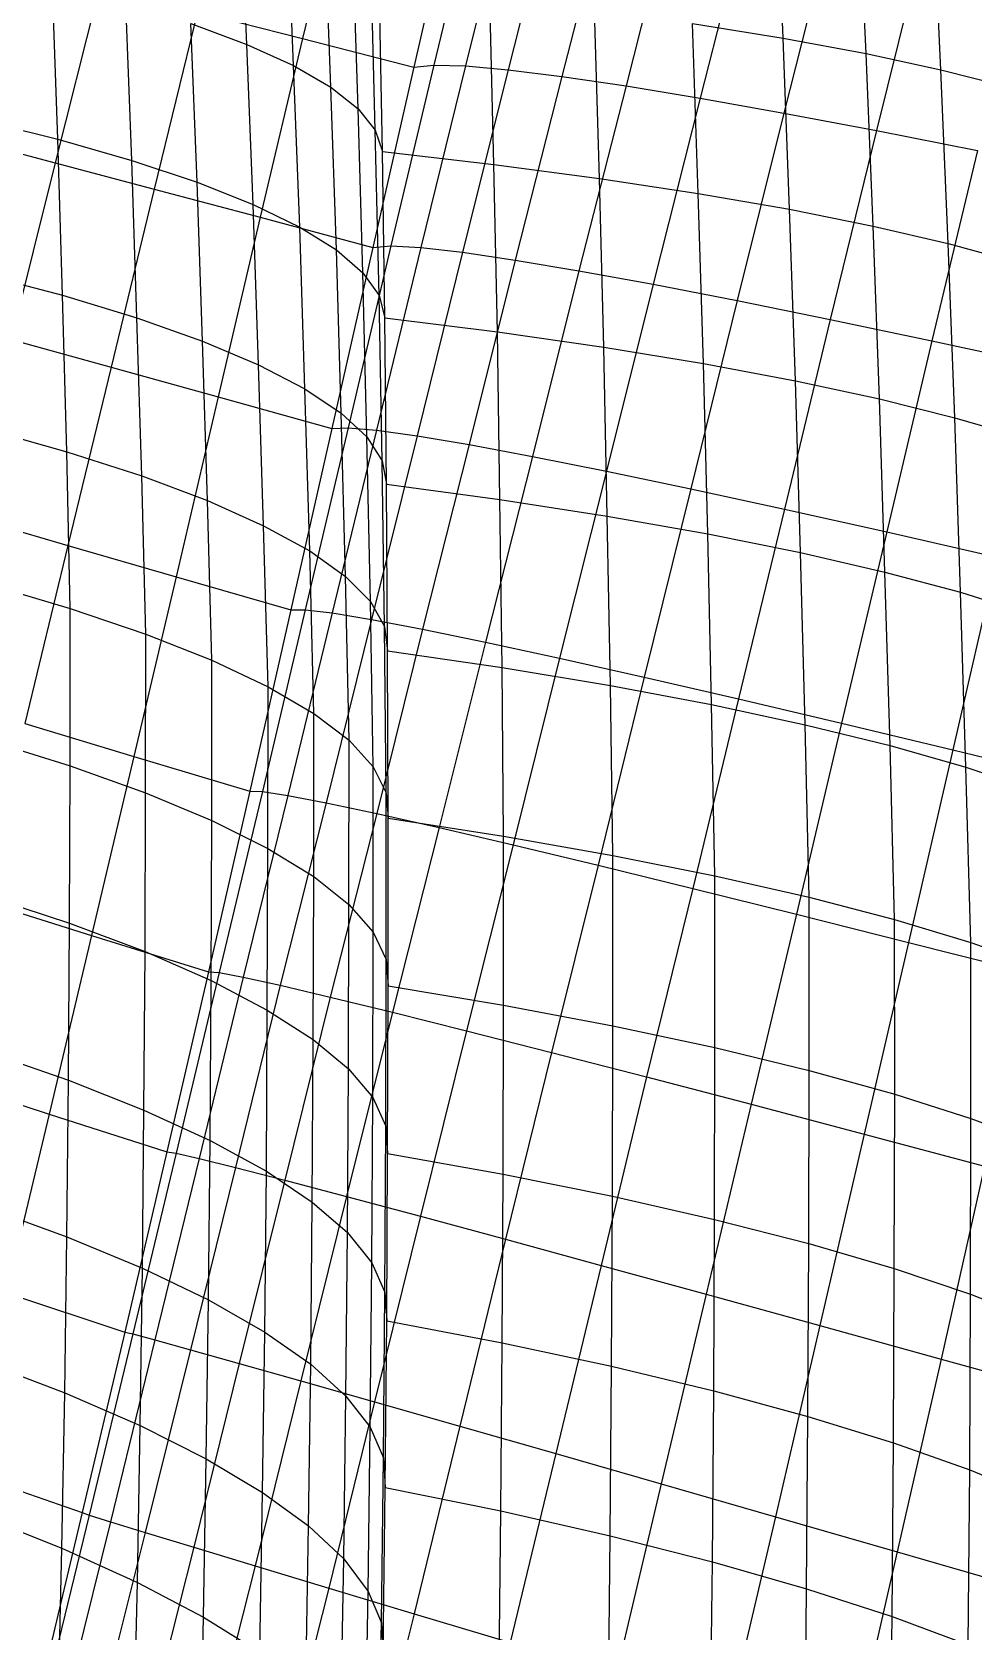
# Model space of a CAD drawing. Extents: x -429 to 429, y -1 to 209.
# Drawn here: x -396.02 to -385.58, y 142.26 to 160 of the extents above; entities that cross this region are included whole.
import ezdxf

# ---------------------------------------------------------------- set-up
doc = ezdxf.new("R2010")
doc.units = 0

msp = doc.modelspace()

# ---------------------------------------------------------------- linework, layer by layer
at = {"layer": 'default', "color": 5, "linetype": 'CONTINUOUS'}
for p, q in [((-392.548, 161.899, 183.256), (-393.017, 159.929, 183.087)), ((-391.082, 161.629, 180.899), (-391.56, 159.635, 180.733)), ((-390.715, 161.629, 179.37), (-391.209, 159.626, 179.193)), ((-391.327, 161.597, 182.453), (-391.783, 159.611, 182.297)), ((-391.327, 161.597, 182.453), (-391.783, 159.611, 182.297)), ((-390.228, 161.599, 177.876), (-390.735, 159.584, 177.688)), ((-389.624, 161.537, 176.428), (-390.14, 159.51, 176.229)), ((-388.908, 161.444, 175.036), (-389.428, 159.405, 174.828)), ((-388.084, 161.321, 173.709), (-388.605, 159.268, 173.493)), ((-387.157, 161.17, 172.455), (-387.676, 159.102, 172.235)), ((-386.136, 160.99, 171.284), (-386.648, 158.908, 171.062)), ((-395.269, 160.501, 184.984), (-395.762, 158.552, 184.803)), ((-394.182, 160.226, 183.985), (-394.664, 158.26, 183.809)), ((-394.182, 160.226, 183.985), (-393.017, 159.929, 183.087)), ((-393.017, 159.929, 183.087), (-393.486, 157.947, 182.92)), ((-393.017, 159.929, 183.087), (-391.783, 159.611, 182.297)), ((-391.783, 159.611, 182.297), (-392.237, 157.613, 182.144)), ((-391.783, 159.611, 182.297), (-392.237, 157.613, 182.144)), ((-391.56, 159.635, 180.733), (-392.037, 157.628, 180.568)), ((-391.783, 159.611, 182.297), (-391.56, 159.635, 180.733)), ((-391.209, 159.626, 179.193), (-391.705, 157.61, 179.016)), ((-391.56, 159.635, 180.733), (-391.209, 159.626, 179.193)), ((-390.735, 159.584, 177.688), (-391.244, 157.558, 177.5)), ((-391.209, 159.626, 179.193), (-390.735, 159.584, 177.688)), ((-390.735, 159.584, 177.688), (-390.14, 159.51, 176.229)), ((-390.14, 159.51, 176.229), (-390.658, 157.472, 176.03)), ((-390.14, 159.51, 176.229), (-389.428, 159.405, 174.828)), ((-389.428, 159.405, 174.828), (-389.951, 157.354, 174.619)), ((-389.428, 159.405, 174.828), (-388.605, 159.268, 173.493)), ((-388.605, 159.268, 173.493), (-389.129, 157.204, 173.276)), ((-388.605, 159.268, 173.493), (-387.676, 159.102, 172.235)), ((-387.676, 159.102, 172.235), (-388.197, 157.023, 172.012)), ((-387.676, 159.102, 172.235), (-386.648, 158.908, 171.062)), ((-396.772, 158.818, 185.895), (-395.762, 158.552, 184.803)), ((-386.648, 158.908, 171.062), (-387.163, 156.813, 170.838)), ((-386.648, 158.908, 171.062), (-385.529, 158.686, 169.983)), ((-385.529, 158.686, 169.983), (-386.035, 156.576, 169.761)), ((-395.762, 158.552, 184.803), (-396.25, 156.592, 184.626)), ((-395.762, 158.552, 184.803), (-394.664, 158.26, 183.809)), ((-394.664, 158.26, 183.809), (-395.142, 156.284, 183.636)), ((-394.664, 158.26, 183.809), (-393.486, 157.947, 182.92)), ((-393.486, 157.947, 182.92), (-393.953, 155.954, 182.755)), ((-393.486, 157.947, 182.92), (-392.237, 157.613, 182.144)), ((-392.237, 157.613, 182.144), (-392.691, 155.604, 181.991)), ((-392.237, 157.613, 182.144), (-392.691, 155.604, 181.991)), ((-392.037, 157.628, 180.568), (-392.511, 155.612, 180.406)), ((-392.237, 157.613, 182.144), (-392.037, 157.628, 180.568)), ((-391.705, 157.61, 179.016), (-392.196, 155.584, 178.843)), ((-392.037, 157.628, 180.568), (-391.705, 157.61, 179.016)), ((-391.244, 157.558, 177.5), (-391.747, 155.521, 177.316)), ((-391.705, 157.61, 179.016), (-391.244, 157.558, 177.5)), ((-391.244, 157.558, 177.5), (-390.658, 157.472, 176.03)), ((-390.658, 157.472, 176.03), (-391.169, 155.424, 175.836)), ((-390.658, 157.472, 176.03), (-389.951, 157.354, 174.619)), ((-389.951, 157.354, 174.619), (-390.467, 155.293, 174.415)), ((-389.951, 157.354, 174.619), (-389.129, 157.204, 173.276)), ((-389.129, 157.204, 173.276), (-389.645, 155.129, 173.065)), ((-389.129, 157.204, 173.276), (-388.197, 157.023, 172.012)), ((-388.197, 157.023, 172.012), (-388.71, 154.934, 171.797)), ((-388.197, 157.023, 172.012), (-387.163, 156.813, 170.838)), ((-387.163, 156.813, 170.838), (-387.671, 154.709, 170.62)), ((-387.163, 156.813, 170.838), (-386.035, 156.576, 169.761)), ((-396.25, 156.592, 184.626), (-395.142, 156.284, 183.636)), ((-386.035, 156.576, 169.761), (-386.535, 154.455, 169.545)), ((-386.035, 156.576, 169.761), (-384.821, 156.312, 168.791)), ((-395.142, 156.284, 183.636), (-395.62, 154.305, 183.464)), ((-395.142, 156.284, 183.636), (-393.953, 155.954, 182.755)), ((-393.953, 155.954, 182.755), (-394.419, 153.958, 182.591)), ((-393.953, 155.954, 182.755), (-392.691, 155.604, 181.991)), ((-392.691, 155.604, 181.991), (-393.146, 153.591, 181.838)), ((-392.691, 155.604, 181.991), (-393.146, 153.591, 181.838)), ((-392.511, 155.612, 180.406), (-392.988, 153.592, 180.243)), ((-392.691, 155.604, 181.991), (-392.511, 155.612, 180.406)), ((-392.511, 155.612, 180.406), (-392.196, 155.584, 178.843)), ((-392.196, 155.584, 178.843), (-392.69, 153.557, 178.669)), ((-391.747, 155.521, 177.316), (-392.254, 153.484, 177.13)), ((-392.196, 155.584, 178.843), (-391.747, 155.521, 177.316)), ((-391.747, 155.521, 177.316), (-391.169, 155.424, 175.836)), ((-391.169, 155.424, 175.836), (-391.685, 153.376, 175.639)), ((-391.169, 155.424, 175.836), (-390.467, 155.293, 174.415)), ((-390.467, 155.293, 174.415), (-390.987, 153.232, 174.209)), ((-390.467, 155.293, 174.415), (-389.645, 155.129, 173.065)), ((-389.645, 155.129, 173.065), (-390.165, 153.054, 172.851)), ((-389.645, 155.129, 173.065), (-388.71, 154.934, 171.797)), ((-388.71, 154.934, 171.797), (-389.228, 152.844, 171.577)), ((-388.71, 154.934, 171.797), (-387.671, 154.709, 170.62)), ((-387.671, 154.709, 170.62), (-388.182, 152.603, 170.399)), ((-387.671, 154.709, 170.62), (-386.535, 154.455, 169.545)), ((-396.737, 154.631, 184.451), (-395.62, 154.305, 183.464)), ((-386.535, 154.455, 169.545), (-387.037, 152.334, 169.326)), ((-386.535, 154.455, 169.545), (-385.311, 154.176, 168.58)), ((-395.62, 154.305, 183.464), (-396.1, 152.331, 183.289)), ((-395.62, 154.305, 183.464), (-394.419, 153.958, 182.591)), ((-385.311, 154.176, 168.58), (-385.803, 152.038, 168.366)), ((-394.419, 153.958, 182.591), (-394.888, 151.965, 182.424)), ((-394.419, 153.958, 182.591), (-393.146, 153.591, 181.838)), ((-393.146, 153.591, 181.838), (-393.602, 151.58, 181.684)), ((-393.146, 153.591, 181.838), (-393.602, 151.58, 181.684)), ((-392.988, 153.592, 180.243), (-393.463, 151.576, 180.08)), ((-392.69, 153.557, 178.669), (-393.18, 151.532, 178.496)), ((-393.146, 153.591, 181.838), (-392.988, 153.592, 180.243)), ((-392.988, 153.592, 180.243), (-392.69, 153.557, 178.669)), ((-392.254, 153.484, 177.13), (-392.756, 151.45, 176.947)), ((-392.69, 153.557, 178.669), (-392.254, 153.484, 177.13)), ((-392.254, 153.484, 177.13), (-391.685, 153.376, 175.639)), ((-391.685, 153.376, 175.639), (-392.194, 151.331, 175.446)), ((-391.685, 153.376, 175.639), (-390.987, 153.232, 174.209)), ((-390.987, 153.232, 174.209), (-391.5, 151.175, 174.006)), ((-390.987, 153.232, 174.209), (-390.165, 153.054, 172.851)), ((-390.165, 153.054, 172.851), (-390.679, 150.983, 172.641)), ((-390.165, 153.054, 172.851), (-389.228, 152.844, 171.577)), ((-389.228, 152.844, 171.577), (-389.739, 150.758, 171.363)), ((-389.228, 152.844, 171.577), (-388.182, 152.603, 170.399)), ((-388.182, 152.603, 170.399), (-388.689, 150.501, 170.182)), ((-388.182, 152.603, 170.399), (-387.037, 152.334, 169.326)), ((-396.1, 152.331, 183.289), (-394.888, 151.965, 182.424)), ((-387.037, 152.334, 169.326), (-387.536, 150.215, 169.11)), ((-387.037, 152.334, 169.326), (-385.803, 152.038, 168.366)), ((-394.888, 151.965, 182.424), (-395.357, 149.978, 182.257)), ((-394.888, 151.965, 182.424), (-393.602, 151.58, 181.684)), ((-385.803, 152.038, 168.366), (-386.293, 149.902, 168.155)), ((-385.803, 152.038, 168.366), (-384.49, 151.718, 167.529)), ((-393.602, 151.58, 181.684), (-394.06, 149.575, 181.529)), ((-393.602, 151.58, 181.684), (-394.06, 149.575, 181.529)), ((-393.463, 151.576, 180.08), (-393.942, 149.566, 179.915)), ((-393.18, 151.532, 178.496), (-393.675, 149.516, 178.32)), ((-393.602, 151.58, 181.684), (-393.463, 151.576, 180.08)), ((-393.463, 151.576, 180.08), (-393.18, 151.532, 178.496)), ((-393.18, 151.532, 178.496), (-392.756, 151.45, 176.947)), ((-392.756, 151.45, 176.947), (-393.264, 149.426, 176.76)), ((-392.756, 151.45, 176.947), (-392.194, 151.331, 175.446)), ((-392.194, 151.331, 175.446), (-392.71, 149.295, 175.248)), ((-392.194, 151.331, 175.446), (-391.5, 151.175, 174.006)), ((-391.5, 151.175, 174.006), (-392.02, 149.127, 173.799)), ((-391.5, 151.175, 174.006), (-390.679, 150.983, 172.641)), ((-390.679, 150.983, 172.641), (-391.2, 148.921, 172.426)), ((-390.679, 150.983, 172.641), (-389.739, 150.758, 171.363)), ((-389.739, 150.758, 171.363), (-390.257, 148.681, 171.143)), ((-389.739, 150.758, 171.363), (-388.689, 150.501, 170.182)), ((-388.689, 150.501, 170.182), (-389.201, 148.408, 169.96)), ((-388.689, 150.501, 170.182), (-387.536, 150.215, 169.11)), ((-396.58, 150.362, 183.115), (-395.357, 149.978, 182.257)), ((-387.536, 150.215, 169.11), (-388.04, 148.105, 168.889)), ((-387.536, 150.215, 169.11), (-386.293, 149.902, 168.155)), ((-395.357, 149.978, 182.257), (-395.829, 147.997, 182.089)), ((-395.357, 149.978, 182.257), (-394.06, 149.575, 181.529)), ((-386.293, 149.902, 168.155), (-386.787, 147.775, 167.94)), ((-386.293, 149.902, 168.155), (-384.969, 149.565, 167.327)), ((-394.06, 149.575, 181.529), (-394.522, 147.576, 181.37)), ((-394.06, 149.575, 181.529), (-394.522, 147.576, 181.37)), ((-393.942, 149.566, 179.915), (-394.418, 147.561, 179.749)), ((-394.06, 149.575, 181.529), (-393.942, 149.566, 179.915)), ((-393.942, 149.566, 179.915), (-393.675, 149.516, 178.32)), ((-393.675, 149.516, 178.32), (-394.164, 147.503, 178.146)), ((-393.264, 149.426, 176.76), (-393.762, 147.404, 176.576)), ((-393.675, 149.516, 178.32), (-393.264, 149.426, 176.76)), ((-393.264, 149.426, 176.76), (-392.71, 149.295, 175.248)), ((-392.71, 149.295, 175.248), (-393.214, 147.263, 175.056)), ((-392.71, 149.295, 175.248), (-392.02, 149.127, 173.799)), ((-392.02, 149.127, 173.799), (-392.528, 147.082, 173.599)), ((-392.02, 149.127, 173.799), (-391.2, 148.921, 172.426)), ((-391.2, 148.921, 172.426), (-391.708, 146.862, 172.22)), ((-391.2, 148.921, 172.426), (-390.257, 148.681, 171.143)), ((-390.257, 148.681, 171.143), (-390.764, 146.607, 170.932)), ((-390.257, 148.681, 171.143), (-389.201, 148.408, 169.96)), ((-397.06, 148.399, 182.94), (-395.829, 147.997, 182.089)), ((-389.201, 148.408, 169.96), (-389.704, 146.318, 169.746)), ((-389.201, 148.408, 169.96), (-388.04, 148.105, 168.889)), ((-395.829, 147.997, 182.089), (-396.302, 146.015, 181.922)), ((-395.829, 147.997, 182.089), (-394.522, 147.576, 181.37)), ((-388.04, 148.105, 168.889), (-388.538, 145.999, 168.676)), ((-388.04, 148.105, 168.889), (-386.787, 147.775, 167.94)), ((-386.787, 147.775, 167.94), (-387.277, 145.651, 167.73)), ((-386.787, 147.775, 167.94), (-385.452, 147.42, 167.122)), ((-394.522, 147.576, 181.37), (-394.988, 145.577, 181.209)), ((-394.522, 147.576, 181.37), (-394.988, 145.577, 181.209)), ((-394.418, 147.561, 179.749), (-394.899, 145.557, 179.58)), ((-394.164, 147.503, 178.146), (-394.656, 145.491, 177.969)), ((-394.522, 147.576, 181.37), (-394.418, 147.561, 179.749)), ((-394.418, 147.561, 179.749), (-394.164, 147.503, 178.146)), ((-394.164, 147.503, 178.146), (-393.762, 147.404, 176.576)), ((-393.762, 147.404, 176.576), (-394.261, 145.382, 176.391)), ((-393.762, 147.404, 176.576), (-393.214, 147.263, 175.056)), ((-393.214, 147.263, 175.056), (-393.72, 145.23, 174.863)), ((-393.214, 147.263, 175.056), (-392.528, 147.082, 173.599)), ((-385.452, 147.42, 167.122), (-385.934, 145.279, 166.918)), ((-392.528, 147.082, 173.599), (-393.036, 145.037, 173.399)), ((-392.528, 147.082, 173.599), (-391.708, 146.862, 172.22)), ((-391.708, 146.862, 172.22), (-392.218, 144.804, 172.013)), ((-391.708, 146.862, 172.22), (-390.764, 146.607, 170.932)), ((-390.764, 146.607, 170.932), (-391.272, 144.534, 170.72)), ((-390.764, 146.607, 170.932), (-389.704, 146.318, 169.746)), ((-389.704, 146.318, 169.746), (-390.208, 144.229, 169.532)), ((-389.704, 146.318, 169.746), (-388.538, 145.999, 168.676)), ((-396.302, 146.015, 181.922), (-394.988, 145.577, 181.209)), ((-388.538, 145.999, 168.676), (-389.038, 143.893, 168.461)), ((-388.538, 145.999, 168.676), (-387.277, 145.651, 167.73)), ((-394.988, 145.577, 181.209), (-395.461, 143.575, 181.043)), ((-394.988, 145.577, 181.209), (-395.461, 143.575, 181.043)), ((-394.899, 145.557, 179.58), (-395.383, 143.547, 179.408)), ((-394.656, 145.491, 177.969), (-395.149, 143.473, 177.79)), ((-394.988, 145.577, 181.209), (-394.899, 145.557, 179.58)), ((-394.899, 145.557, 179.58), (-394.656, 145.491, 177.969)), ((-394.656, 145.491, 177.969), (-394.261, 145.382, 176.391)), ((-387.277, 145.651, 167.73), (-387.771, 143.529, 167.518)), ((-387.277, 145.651, 167.73), (-385.934, 145.279, 166.918)), ((-394.261, 145.382, 176.391), (-394.762, 143.354, 176.205)), ((-394.261, 145.382, 176.391), (-393.72, 145.23, 174.863)), ((-393.72, 145.23, 174.863), (-394.225, 143.191, 174.669)), ((-393.72, 145.23, 174.863), (-393.036, 145.037, 173.399)), ((-385.934, 145.279, 166.918), (-386.421, 143.14, 166.711)), ((-385.934, 145.279, 166.918), (-384.522, 144.887, 166.247)), ((-393.036, 145.037, 173.399), (-393.544, 142.984, 173.198)), ((-393.036, 145.037, 173.399), (-392.218, 144.804, 172.013)), ((-392.218, 144.804, 172.013), (-392.727, 142.738, 171.807)), ((-392.218, 144.804, 172.013), (-391.272, 144.534, 170.72)), ((-391.272, 144.534, 170.72), (-391.78, 142.453, 170.51)), ((-391.272, 144.534, 170.72), (-390.208, 144.229, 169.532)), ((-390.208, 144.229, 169.532), (-390.714, 142.133, 169.319)), ((-390.208, 144.229, 169.532), (-389.038, 143.893, 168.461)), ((-396.782, 144.03, 181.75), (-395.461, 143.575, 181.043)), ((-389.038, 143.893, 168.461), (-389.54, 141.781, 168.248)), ((-389.038, 143.893, 168.461), (-387.771, 143.529, 167.518)), ((-395.461, 143.575, 181.043), (-395.938, 141.565, 180.875)), ((-395.461, 143.575, 181.043), (-395.938, 141.565, 180.875)), ((-395.383, 143.547, 179.408), (-395.874, 141.531, 179.233)), ((-395.461, 143.575, 181.043), (-395.383, 143.547, 179.408)), ((-395.383, 143.547, 179.408), (-395.149, 143.473, 177.79)), ((-387.771, 143.529, 167.518), (-388.268, 141.4, 167.305)), ((-387.771, 143.529, 167.518), (-386.421, 143.14, 166.711)), ((-395.149, 143.473, 177.79), (-395.651, 141.448, 177.606)), ((-394.762, 143.354, 176.205), (-395.272, 141.319, 176.013)), ((-395.149, 143.473, 177.79), (-394.762, 143.354, 176.205)), ((-394.762, 143.354, 176.205), (-394.225, 143.191, 174.669)), ((-394.225, 143.191, 174.669), (-394.741, 141.144, 174.469)), ((-394.225, 143.191, 174.669), (-393.544, 142.984, 173.198)), ((-386.421, 143.14, 166.711), (-386.913, 140.995, 166.502)), ((-386.421, 143.14, 166.711), (-385.002, 142.73, 166.049)), ((-393.544, 142.984, 173.198), (-394.064, 140.925, 172.991)), ((-393.544, 142.984, 173.198), (-392.727, 142.738, 171.807)), ((-392.727, 142.738, 171.807), (-393.247, 140.664, 171.594)), ((-392.727, 142.738, 171.807), (-391.78, 142.453, 170.51)), ((-391.78, 142.453, 170.51), (-392.299, 140.364, 170.292)), ((-391.78, 142.453, 170.51), (-390.714, 142.133, 169.319))]:
    msp.add_line(p, q, dxfattribs=at)
at = {"layer": 'default', "color": 3, "linetype": 'CONTINUOUS'}
for p, q in [((-387.685, 159.933, 198.292), (-387.77, 161.825, 198.095)), ((-393.635, 159.865, 208.512), (-393.71, 161.637, 208.345)), ((-386.764, 159.762, 197.199), (-386.855, 161.669, 196.999)), ((-385.935, 159.583, 196.039), (-386.03, 161.504, 195.839)), ((-393.116, 159.63, 207.268), (-393.188, 161.416, 207.103)), ((-392.704, 159.391, 205.988), (-392.771, 161.192, 205.826)), ((-392.401, 159.151, 204.682), (-392.46, 160.966, 204.522)), ((-392.21, 158.912, 203.357), (-392.257, 160.739, 203.2)), ((-395.732, 158.813, 212.118), (-395.795, 160.542, 211.952)), ((-392.131, 158.675, 202.023), (-392.164, 160.513, 201.868)), ((-392.131, 158.675, 202.023), (-392.164, 160.513, 201.868)), ((-390.894, 158.533, 201.273), (-390.938, 160.386, 201.106)), ((-394.911, 158.578, 211.03), (-394.979, 160.323, 210.862)), ((-389.724, 158.378, 200.429), (-389.779, 160.246, 200.252)), ((-394.258, 160.097, 209.713), (-393.635, 159.865, 208.512)), ((-394.186, 158.336, 209.881), (-394.258, 160.097, 209.713)), ((-388.692, 160.095, 199.312), (-387.685, 159.933, 198.292)), ((-388.629, 158.212, 199.496), (-388.692, 160.095, 199.312)), ((-393.635, 159.865, 208.512), (-393.116, 159.63, 207.268)), ((-393.564, 158.089, 208.678), (-393.635, 159.865, 208.512)), ((-387.685, 159.933, 198.292), (-386.764, 159.762, 197.199)), ((-387.614, 158.035, 198.48), (-387.685, 159.933, 198.292)), ((-386.764, 159.762, 197.199), (-385.935, 159.583, 196.039)), ((-386.688, 157.849, 197.389), (-386.764, 159.762, 197.199)), ((-393.116, 159.63, 207.268), (-392.704, 159.391, 205.988)), ((-393.047, 157.838, 207.431), (-393.116, 159.63, 207.268)), ((-385.935, 159.583, 196.039), (-385.204, 159.397, 194.819)), ((-385.856, 157.655, 196.23), (-385.935, 159.583, 196.039)), ((-392.704, 159.391, 205.988), (-392.401, 159.151, 204.682)), ((-392.641, 157.585, 206.148), (-392.704, 159.391, 205.988)), ((-392.401, 159.151, 204.682), (-392.21, 158.912, 203.357)), ((-392.347, 157.331, 204.838), (-392.401, 159.151, 204.682)), ((-396.645, 159.039, 213.138), (-395.732, 158.813, 212.118)), ((-395.732, 158.813, 212.118), (-394.911, 158.578, 211.03)), ((-395.682, 157.081, 212.277), (-395.732, 158.813, 212.118)), ((-392.21, 158.912, 203.357), (-392.131, 158.675, 202.023)), ((-392.168, 157.08, 203.51), (-392.21, 158.912, 203.357)), ((-392.131, 158.675, 202.023), (-390.894, 158.533, 201.273)), ((-392.105, 156.832, 202.174), (-392.131, 158.675, 202.023)), ((-392.105, 156.832, 202.174), (-392.131, 158.675, 202.023)), ((-394.911, 158.578, 211.03), (-394.186, 158.336, 209.881)), ((-394.855, 156.83, 211.191), (-394.911, 158.578, 211.03)), ((-390.894, 158.533, 201.273), (-389.724, 158.378, 200.429)), ((-390.856, 156.675, 201.438), (-390.894, 158.533, 201.273)), ((-394.186, 158.336, 209.881), (-393.564, 158.089, 208.678)), ((-394.128, 156.572, 210.042), (-394.186, 158.336, 209.881)), ((-389.724, 158.378, 200.429), (-388.629, 158.212, 199.496)), ((-389.675, 156.506, 200.604), (-389.724, 158.378, 200.429)), ((-393.564, 158.089, 208.678), (-393.047, 157.838, 207.431)), ((-393.505, 156.309, 208.838), (-393.564, 158.089, 208.678)), ((-388.629, 158.212, 199.496), (-387.614, 158.035, 198.48)), ((-388.57, 156.325, 199.679), (-388.629, 158.212, 199.496)), ((-387.614, 158.035, 198.48), (-386.688, 157.849, 197.389)), ((-387.547, 156.133, 198.668), (-387.614, 158.035, 198.48)), ((-393.047, 157.838, 207.431), (-392.641, 157.585, 206.148)), ((-392.991, 156.043, 207.589), (-393.047, 157.838, 207.431)), ((-386.688, 157.849, 197.389), (-385.856, 157.655, 196.23)), ((-386.615, 155.931, 197.579), (-386.688, 157.849, 197.389)), ((-392.641, 157.585, 206.148), (-392.347, 157.331, 204.838)), ((-392.59, 155.775, 206.303), (-392.641, 157.585, 206.148)), ((-385.856, 157.655, 196.23), (-385.124, 157.454, 195.009)), ((-385.78, 155.722, 196.419), (-385.856, 157.655, 196.23)), ((-396.601, 157.323, 213.293), (-395.682, 157.081, 212.277)), ((-392.347, 157.331, 204.838), (-392.168, 157.08, 203.51)), ((-392.304, 155.509, 204.99), (-392.347, 157.331, 204.838)), ((-395.682, 157.081, 212.277), (-394.855, 156.83, 211.191)), ((-395.634, 155.346, 212.436), (-395.682, 157.081, 212.277)), ((-392.168, 157.08, 203.51), (-392.105, 156.832, 202.174)), ((-392.135, 155.245, 203.659), (-392.168, 157.08, 203.51)), ((-394.855, 156.83, 211.191), (-394.128, 156.572, 210.042)), ((-394.802, 155.078, 211.351), (-394.855, 156.83, 211.191)), ((-392.105, 156.832, 202.174), (-390.856, 156.675, 201.438)), ((-392.086, 154.985, 202.321), (-392.105, 156.832, 202.174)), ((-392.086, 154.985, 202.321), (-392.105, 156.832, 202.174)), ((-390.856, 156.675, 201.438), (-389.675, 156.506, 200.604)), ((-390.827, 154.814, 201.597), (-390.856, 156.675, 201.438)), ((-394.128, 156.572, 210.042), (-393.505, 156.309, 208.838)), ((-394.072, 154.804, 210.202), (-394.128, 156.572, 210.042)), ((-389.675, 156.506, 200.604), (-388.57, 156.325, 199.679)), ((-389.636, 154.63, 200.773), (-389.675, 156.506, 200.604)), ((-393.505, 156.309, 208.838), (-392.991, 156.043, 207.589)), ((-393.449, 154.525, 208.996), (-393.505, 156.309, 208.838)), ((-388.57, 156.325, 199.679), (-387.547, 156.133, 198.668)), ((-388.522, 154.434, 199.854), (-388.57, 156.325, 199.679)), ((-387.547, 156.133, 198.668), (-386.615, 155.931, 197.579)), ((-387.493, 154.226, 198.848), (-387.547, 156.133, 198.668)), ((-392.991, 156.043, 207.589), (-392.59, 155.775, 206.303)), ((-392.937, 154.244, 207.745), (-392.991, 156.043, 207.589)), ((-392.59, 155.775, 206.303), (-392.304, 155.509, 204.99)), ((-392.541, 153.962, 206.456), (-392.59, 155.775, 206.303)), ((-386.615, 155.931, 197.579), (-385.78, 155.722, 196.419)), ((-386.556, 154.01, 197.761), (-386.615, 155.931, 197.579)), ((-396.561, 155.605, 213.448), (-395.634, 155.346, 212.436)), ((-385.78, 155.722, 196.419), (-385.047, 155.507, 195.197)), ((-385.717, 153.786, 196.601), (-385.78, 155.722, 196.419)), ((-392.304, 155.509, 204.99), (-392.135, 155.245, 203.659)), ((-392.264, 153.682, 205.139), (-392.304, 155.509, 204.99)), ((-395.634, 155.346, 212.436), (-394.802, 155.078, 211.351)), ((-395.594, 153.607, 212.591), (-395.634, 155.346, 212.436)), ((-392.135, 155.245, 203.659), (-392.086, 154.985, 202.321)), ((-392.108, 153.405, 203.805), (-392.135, 155.245, 203.659)), ((-394.802, 155.078, 211.351), (-394.072, 154.804, 210.202)), ((-394.757, 153.323, 211.508), (-394.802, 155.078, 211.351)), ((-392.086, 154.985, 202.321), (-390.827, 154.814, 201.597)), ((-392.074, 153.135, 202.464), (-392.086, 154.985, 202.321)), ((-392.074, 153.135, 202.464), (-392.086, 154.985, 202.321)), ((-394.072, 154.804, 210.202), (-393.449, 154.525, 208.996)), ((-394.023, 153.032, 210.358), (-394.072, 154.804, 210.202)), ((-390.827, 154.814, 201.597), (-389.636, 154.63, 200.773)), ((-390.804, 152.95, 201.754), (-390.827, 154.814, 201.597)), ((-389.636, 154.63, 200.773), (-388.522, 154.434, 199.854)), ((-389.602, 152.751, 200.94), (-389.636, 154.63, 200.773)), ((-393.449, 154.525, 208.996), (-392.937, 154.244, 207.745)), ((-393.4, 152.737, 209.151), (-393.449, 154.525, 208.996)), ((-388.522, 154.434, 199.854), (-387.493, 154.226, 198.848)), ((-388.479, 152.539, 200.028), (-388.522, 154.434, 199.854)), ((-392.937, 154.244, 207.745), (-392.541, 153.962, 206.456)), ((-392.891, 152.44, 207.897), (-392.937, 154.244, 207.745)), ((-387.493, 154.226, 198.848), (-386.556, 154.01, 197.761)), ((-387.442, 152.317, 199.026), (-387.493, 154.226, 198.848)), ((-386.556, 154.01, 197.761), (-385.717, 153.786, 196.601)), ((-386.499, 152.085, 197.941), (-386.556, 154.01, 197.761)), ((-396.528, 153.882, 213.599), (-395.594, 153.607, 212.591)), ((-392.541, 153.962, 206.456), (-392.264, 153.682, 205.139)), ((-392.501, 152.144, 206.605), (-392.541, 153.962, 206.456)), ((-392.264, 153.682, 205.139), (-392.108, 153.405, 203.805)), ((-392.232, 151.85, 205.285), (-392.264, 153.682, 205.139)), ((-385.717, 153.786, 196.601), (-384.984, 153.556, 195.377)), ((-385.657, 151.846, 196.781), (-385.717, 153.786, 196.601)), ((-395.596, 151.861, 212.718), (-395.594, 153.607, 212.591)), ((-395.594, 153.607, 212.591), (-394.757, 153.323, 211.508)), ((-394.758, 151.561, 211.636), (-394.757, 153.323, 211.508)), ((-394.757, 153.323, 211.508), (-394.023, 153.032, 210.358)), ((-392.108, 153.405, 203.805), (-392.074, 153.135, 202.464)), ((-392.088, 151.561, 203.948), (-392.108, 153.405, 203.805)), ((-392.074, 153.135, 202.464), (-390.804, 152.95, 201.754)), ((-392.068, 151.279, 202.604), (-392.074, 153.135, 202.464)), ((-392.068, 151.279, 202.604), (-392.074, 153.135, 202.464)), ((-394.025, 151.255, 210.488), (-394.023, 153.032, 210.358)), ((-394.023, 153.032, 210.358), (-393.4, 152.737, 209.151)), ((-390.804, 152.95, 201.754), (-389.602, 152.751, 200.94)), ((-390.787, 151.08, 201.907), (-390.804, 152.95, 201.754)), ((-393.401, 150.944, 209.283), (-393.4, 152.737, 209.151)), ((-393.4, 152.737, 209.151), (-392.891, 152.44, 207.897)), ((-389.602, 152.751, 200.94), (-388.479, 152.539, 200.028)), ((-389.575, 150.867, 201.103), (-389.602, 152.751, 200.94)), ((-392.892, 150.633, 208.03), (-392.891, 152.44, 207.897)), ((-392.891, 152.44, 207.897), (-392.501, 152.144, 206.605)), ((-388.479, 152.539, 200.028), (-387.442, 152.317, 199.026)), ((-388.443, 150.64, 200.198), (-388.479, 152.539, 200.028)), ((-387.442, 152.317, 199.026), (-386.499, 152.085, 197.941)), ((-387.398, 150.402, 199.2), (-387.442, 152.317, 199.026)), ((-396.531, 152.153, 213.725), (-395.596, 151.861, 212.718)), ((-392.502, 150.322, 206.739), (-392.501, 152.144, 206.605)), ((-392.501, 152.144, 206.605), (-392.232, 151.85, 205.285)), ((-386.499, 152.085, 197.941), (-385.657, 151.846, 196.781)), ((-386.449, 150.155, 198.117), (-386.499, 152.085, 197.941)), ((-395.603, 150.116, 212.843), (-395.596, 151.861, 212.718)), ((-395.596, 151.861, 212.718), (-394.758, 151.561, 211.636)), ((-392.233, 150.014, 205.421), (-392.232, 151.85, 205.285)), ((-392.232, 151.85, 205.285), (-392.088, 151.561, 203.948)), ((-385.657, 151.846, 196.781), (-384.923, 151.601, 195.555)), ((-385.605, 149.9, 196.957), (-385.657, 151.846, 196.781)), ((-394.765, 149.8, 211.763), (-394.758, 151.561, 211.636)), ((-394.758, 151.561, 211.636), (-394.025, 151.255, 210.488)), ((-392.088, 151.561, 203.948), (-392.068, 151.279, 202.604)), ((-392.088, 149.713, 204.085), (-392.088, 151.561, 203.948)), ((-394.031, 149.477, 210.616), (-394.025, 151.255, 210.488)), ((-394.025, 151.255, 210.488), (-393.401, 150.944, 209.283)), ((-392.068, 151.279, 202.604), (-390.787, 151.08, 201.907)), ((-392.068, 149.42, 202.742), (-392.068, 151.279, 202.604)), ((-392.068, 149.42, 202.742), (-392.068, 151.279, 202.604)), ((-390.787, 151.08, 201.907), (-389.575, 150.867, 201.103)), ((-390.787, 149.205, 202.046), (-390.787, 151.08, 201.907)), ((-393.408, 149.151, 209.413), (-393.401, 150.944, 209.283)), ((-393.401, 150.944, 209.283), (-392.892, 150.633, 208.03)), ((-389.575, 150.867, 201.103), (-388.443, 150.64, 200.198)), ((-389.575, 148.976, 201.243), (-389.575, 150.867, 201.103)), ((-392.898, 148.825, 208.161), (-392.892, 150.633, 208.03)), ((-392.892, 150.633, 208.03), (-392.502, 150.322, 206.739)), ((-388.443, 150.64, 200.198), (-387.398, 150.402, 199.2)), ((-388.442, 148.734, 200.339), (-388.443, 150.64, 200.198)), ((-396.538, 150.423, 213.849), (-395.603, 150.116, 212.843)), ((-392.508, 148.5, 206.871), (-392.502, 150.322, 206.739)), ((-392.502, 150.322, 206.739), (-392.233, 150.014, 205.421)), ((-387.398, 150.402, 199.2), (-386.449, 150.155, 198.117)), ((-387.397, 148.481, 199.343), (-387.398, 150.402, 199.2)), ((-395.614, 148.373, 212.966), (-395.603, 150.116, 212.843)), ((-395.603, 150.116, 212.843), (-394.765, 149.8, 211.763)), ((-386.449, 150.155, 198.117), (-385.605, 149.9, 196.957)), ((-386.448, 148.219, 198.261), (-386.449, 150.155, 198.117)), ((-392.238, 148.179, 205.554), (-392.233, 150.014, 205.421)), ((-392.233, 150.014, 205.421), (-392.088, 149.713, 204.085)), ((-394.777, 148.041, 211.887), (-394.765, 149.8, 211.763)), ((-394.765, 149.8, 211.763), (-394.031, 149.477, 210.616)), ((-385.605, 149.9, 196.957), (-384.87, 149.64, 195.729)), ((-385.603, 147.949, 197.102), (-385.605, 149.9, 196.957)), ((-392.093, 147.864, 204.219), (-392.088, 149.713, 204.085)), ((-392.088, 149.713, 204.085), (-392.068, 149.42, 202.742)), ((-394.043, 147.703, 210.742), (-394.031, 149.477, 210.616)), ((-394.031, 149.477, 210.616), (-393.408, 149.151, 209.413)), ((-392.073, 147.559, 202.877), (-392.068, 149.42, 202.742)), ((-392.073, 147.559, 202.877), (-392.068, 149.42, 202.742)), ((-392.068, 149.42, 202.742), (-390.787, 149.205, 202.046)), ((-393.419, 147.362, 209.539), (-393.408, 149.151, 209.413)), ((-393.408, 149.151, 209.413), (-392.898, 148.825, 208.161)), ((-390.791, 147.33, 202.181), (-390.787, 149.205, 202.046)), ((-390.787, 149.205, 202.046), (-389.575, 148.976, 201.243)), ((-389.579, 147.085, 201.379), (-389.575, 148.976, 201.243)), ((-389.575, 148.976, 201.243), (-388.442, 148.734, 200.339)), ((-396.549, 148.697, 213.97), (-395.614, 148.373, 212.966)), ((-392.909, 147.02, 208.289), (-392.898, 148.825, 208.161)), ((-392.898, 148.825, 208.161), (-392.508, 148.5, 206.871)), ((-388.446, 146.828, 200.477), (-388.442, 148.734, 200.339)), ((-388.442, 148.734, 200.339), (-387.397, 148.481, 199.343)), ((-392.518, 146.681, 207), (-392.508, 148.5, 206.871)), ((-392.508, 148.5, 206.871), (-392.238, 148.179, 205.554)), ((-395.632, 146.636, 213.085), (-395.614, 148.373, 212.966)), ((-395.614, 148.373, 212.966), (-394.777, 148.041, 211.887)), ((-387.401, 146.559, 199.482), (-387.397, 148.481, 199.343)), ((-387.397, 148.481, 199.343), (-386.448, 148.219, 198.261)), ((-392.249, 146.347, 205.684), (-392.238, 148.179, 205.554)), ((-392.238, 148.179, 205.554), (-392.093, 147.864, 204.219)), ((-386.452, 146.282, 198.401), (-386.448, 148.219, 198.261)), ((-386.448, 148.219, 198.261), (-385.603, 147.949, 197.102)), ((-394.794, 146.288, 212.007), (-394.777, 148.041, 211.887)), ((-394.777, 148.041, 211.887), (-394.043, 147.703, 210.742)), ((-392.104, 146.02, 204.35), (-392.093, 147.864, 204.219)), ((-392.093, 147.864, 204.219), (-392.073, 147.559, 202.877)), ((-385.607, 145.998, 197.244), (-385.603, 147.949, 197.102)), ((-385.603, 147.949, 197.102), (-384.869, 147.675, 195.876)), ((-394.06, 145.934, 210.863), (-394.043, 147.703, 210.742)), ((-394.043, 147.703, 210.742), (-393.419, 147.362, 209.539)), ((-392.083, 145.703, 203.008), (-392.073, 147.559, 202.877)), ((-392.083, 145.703, 203.008), (-392.073, 147.559, 202.877)), ((-392.073, 147.559, 202.877), (-390.791, 147.33, 202.181)), ((-393.436, 145.578, 209.662), (-393.419, 147.362, 209.539)), ((-393.419, 147.362, 209.539), (-392.909, 147.02, 208.289)), ((-390.801, 145.458, 202.314), (-390.791, 147.33, 202.181)), ((-390.791, 147.33, 202.181), (-389.579, 147.085, 201.379)), ((-389.588, 145.198, 201.513), (-389.579, 147.085, 201.379)), ((-389.579, 147.085, 201.379), (-388.446, 146.828, 200.477)), ((-396.567, 146.977, 214.088), (-395.632, 146.636, 213.085)), ((-392.927, 145.221, 208.413), (-392.909, 147.02, 208.289)), ((-392.909, 147.02, 208.289), (-392.518, 146.681, 207)), ((-388.455, 144.925, 200.612), (-388.446, 146.828, 200.477)), ((-388.446, 146.828, 200.477), (-387.401, 146.559, 199.482)), ((-395.656, 144.905, 213.2), (-395.632, 146.636, 213.085)), ((-395.632, 146.636, 213.085), (-394.794, 146.288, 212.007)), ((-392.536, 144.868, 207.126), (-392.518, 146.681, 207)), ((-392.518, 146.681, 207), (-392.249, 146.347, 205.684)), ((-387.41, 144.642, 199.618), (-387.401, 146.559, 199.482)), ((-387.401, 146.559, 199.482), (-386.452, 146.282, 198.401)), ((-394.818, 144.54, 212.124), (-394.794, 146.288, 212.007)), ((-394.794, 146.288, 212.007), (-394.06, 145.934, 210.863)), ((-392.266, 144.521, 205.81), (-392.249, 146.347, 205.684)), ((-392.249, 146.347, 205.684), (-392.104, 146.02, 204.35)), ((-386.461, 144.349, 198.539), (-386.452, 146.282, 198.401)), ((-386.452, 146.282, 198.401), (-385.607, 145.998, 197.244)), ((-392.12, 144.182, 204.477), (-392.104, 146.02, 204.35)), ((-392.104, 146.02, 204.35), (-392.083, 145.703, 203.008)), ((-394.085, 144.17, 210.981), (-394.06, 145.934, 210.863)), ((-394.06, 145.934, 210.863), (-393.436, 145.578, 209.662)), ((-385.615, 144.05, 197.383), (-385.607, 145.998, 197.244)), ((-385.607, 145.998, 197.244), (-384.872, 145.709, 196.019)), ((-392.099, 143.853, 203.136), (-392.083, 145.703, 203.008)), ((-392.099, 143.853, 203.136), (-392.083, 145.703, 203.008)), ((-392.083, 145.703, 203.008), (-390.801, 145.458, 202.314)), ((-393.46, 143.799, 209.781), (-393.436, 145.578, 209.662)), ((-393.436, 145.578, 209.662), (-392.927, 145.221, 208.413)), ((-390.816, 143.593, 202.442), (-390.801, 145.458, 202.314)), ((-390.801, 145.458, 202.314), (-389.588, 145.198, 201.513)), ((-396.591, 145.261, 214.202), (-395.656, 144.905, 213.2)), ((-392.951, 143.428, 208.533), (-392.927, 145.221, 208.413)), ((-392.927, 145.221, 208.413), (-392.536, 144.868, 207.126)), ((-389.604, 143.317, 201.643), (-389.588, 145.198, 201.513)), ((-389.588, 145.198, 201.513), (-388.455, 144.925, 200.612)), ((-395.687, 143.179, 213.311), (-395.656, 144.905, 213.2)), ((-395.656, 144.905, 213.2), (-394.818, 144.54, 212.124)), ((-392.559, 143.061, 207.247), (-392.536, 144.868, 207.126)), ((-392.536, 144.868, 207.126), (-392.266, 144.521, 205.81)), ((-388.47, 143.029, 200.743), (-388.455, 144.925, 200.612)), ((-388.455, 144.925, 200.612), (-387.41, 144.642, 199.618)), ((-387.425, 142.729, 199.75), (-387.41, 144.642, 199.618)), ((-387.41, 144.642, 199.618), (-386.461, 144.349, 198.539)), ((-394.85, 142.798, 212.236), (-394.818, 144.54, 212.124)), ((-394.818, 144.54, 212.124), (-394.085, 144.17, 210.981)), ((-392.29, 142.701, 205.932), (-392.266, 144.521, 205.81)), ((-392.266, 144.521, 205.81), (-392.12, 144.182, 204.477)), ((-386.476, 142.422, 198.672), (-386.461, 144.349, 198.539)), ((-386.461, 144.349, 198.539), (-385.615, 144.05, 197.383)), ((-394.116, 142.413, 211.095), (-394.085, 144.17, 210.981)), ((-394.085, 144.17, 210.981), (-393.46, 143.799, 209.781)), ((-392.143, 142.35, 204.6), (-392.12, 144.182, 204.477)), ((-392.12, 144.182, 204.477), (-392.099, 143.853, 203.136)), ((-385.631, 142.108, 197.517), (-385.615, 144.05, 197.383)), ((-385.615, 144.05, 197.383), (-384.881, 143.747, 196.159)), ((-393.492, 142.026, 209.896), (-393.46, 143.799, 209.781)), ((-393.46, 143.799, 209.781), (-392.951, 143.428, 208.533)), ((-392.122, 142.011, 203.259), (-392.099, 143.853, 203.136)), ((-392.122, 142.011, 203.259), (-392.099, 143.853, 203.136)), ((-392.099, 143.853, 203.136), (-390.816, 143.593, 202.442)), ((-396.622, 143.552, 214.312), (-395.687, 143.179, 213.311)), ((-390.839, 141.734, 202.566), (-390.816, 143.593, 202.442)), ((-390.816, 143.593, 202.442), (-389.604, 143.317, 201.643)), ((-392.982, 141.641, 208.649), (-392.951, 143.428, 208.533)), ((-392.951, 143.428, 208.533), (-392.559, 143.061, 207.247)), ((-395.726, 141.46, 213.418), (-395.687, 143.179, 213.311)), ((-395.687, 143.179, 213.311), (-394.85, 142.798, 212.236)), ((-389.626, 141.443, 201.767), (-389.604, 143.317, 201.643)), ((-389.604, 143.317, 201.643), (-388.47, 143.029, 200.743)), ((-392.591, 141.26, 207.364), (-392.559, 143.061, 207.247)), ((-392.559, 143.061, 207.247), (-392.29, 142.701, 205.932)), ((-388.493, 141.138, 200.869), (-388.47, 143.029, 200.743)), ((-388.47, 143.029, 200.743), (-387.425, 142.729, 199.75)), ((-394.888, 141.063, 212.344), (-394.85, 142.798, 212.236)), ((-394.85, 142.798, 212.236), (-394.116, 142.413, 211.095)), ((-392.321, 140.887, 206.05), (-392.29, 142.701, 205.932)), ((-392.29, 142.701, 205.932), (-392.143, 142.35, 204.6)), ((-387.447, 140.823, 199.877), (-387.425, 142.729, 199.75)), ((-387.425, 142.729, 199.75), (-386.476, 142.422, 198.672)), ((-394.155, 140.662, 211.204), (-394.116, 142.413, 211.095)), ((-394.116, 142.413, 211.095), (-393.492, 142.026, 209.896)), ((-392.174, 140.524, 204.718), (-392.143, 142.35, 204.6)), ((-392.143, 142.35, 204.6), (-392.122, 142.011, 203.259)), ((-386.498, 140.5, 198.8), (-386.476, 142.422, 198.672)), ((-386.476, 142.422, 198.672), (-385.631, 142.108, 197.517))]:
    msp.add_line(p, q, dxfattribs=at)

doc.saveas('drawing.dxf')
